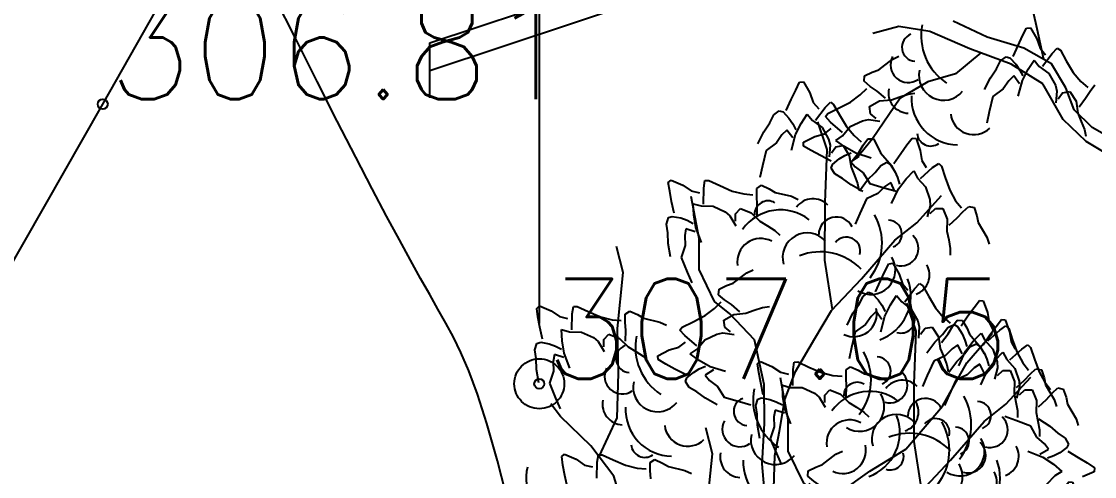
# Model space of a CAD drawing. Extents: x 524954 to 526204, y 9523489 to 9524010.
# Drawn here: x 526006.13 to 526016.87, y 9523857.3 to 9523861.85 of the extents above; entities that cross this region are included whole.
import ezdxf

# ---------------------------------------------------------------- set-up
doc = ezdxf.new("R2010")
doc.units = 0
doc.header["$PDMODE"] = 33
doc.header["$PDSIZE"] = 0.1
doc.linetypes.add('ACAD_ISO12W100', pattern=[21, 12, -3, 0, -3, 0, -3])
doc.linetypes.add('CACHE2', pattern=[4.7625, 3.175, -1.5875])
for name, color, linetype in [('Arbre', 34, 'ACAD_ISO12W100'), ('CN_01_00', 3, 'Continuous'), ('Réseau_Electrique', 1, 'CACHE2'), ('TopoAlt', 3, 'Continuous'), ('TOPOJIS', 7, 'Continuous')]:
    doc.layers.add(name, color=color, linetype=linetype)
doc.layers.add('Trottoir', color=7, linetype='Continuous', true_color=0xff6666)
doc.styles.add('Simplex 1.0', font='Simplex.shx', dxfattribs={"width": 0.99, "height": 1})

# ---------------------------------------------------------------- blocks, each defined once
blk = doc.blocks.new('TCPOINT M')
at = {"color": 0}
blk.add_point((0, 0), dxfattribs=at)
at = {"layer": 'TopoAlt', "style": 'Simplex 1.0', "width": 0.99}
blk.add_attdef('ALT', (0.15, 0.15), '', height=1, dxfattribs=at)
blk = doc.blocks.new('e004')
at = {"color": 0}
blk.add_line((0, 3.777478), (0, 0.25), dxfattribs=at)
for points in [[(-1.096503, 3.137365), (-1.096503, 3.412949), (1.096503, 4.142007), (1.096503, 4.417591)], [(-1.096503, 2.861781), (-1.096503, 3.137365), (1.096503, 3.866423), (1.096503, 4.142007)]]:
    blk.add_lwpolyline(points, dxfattribs=at)
blk.add_circle((0, 0), 0.25, dxfattribs=at)
blk = doc.blocks.new('v088')
at = {"linetype": 'Continuous'}
for p, q in [((-0.024, 12.318), (0.016, 12.396)), ((0.016, 12.396), (0.055, 12.4)), ((0.055, 12.4), (0.118, 12.291)), ((-0.069, 12.224), (-0.024, 12.318)), ((0.118, 12.291), (0.152, 12.195)), ((-0.118, 12.113), (-0.069, 12.224)), ((0.152, 12.195), (0.207, 12.131)), ((0.175, 12.015), (0.272, 12.144)), ((0.272, 12.144), (0.324, 12.197)), ((0.324, 12.197), (0.356, 12.175)), ((0.356, 12.175), (0.415, 12.069)), ((-0.283, 11.991), (-0.243, 12.069)), ((-0.243, 12.069), (-0.188, 12.111)), ((-0.188, 12.111), (-0.15, 12.099)), ((-0.15, 12.099), (-0.092, 12.035)), ((-0.092, 12.035), (-0.054, 11.98)), ((0.032, 11.984), (0.092, 12.078)), ((0.092, 12.078), (0.144, 12.013)), ((0.415, 12.069), (0.484, 11.953)), ((-0.344, 11.901), (-0.283, 11.991)), ((-0.054, 11.98), (-0.022, 11.919)), ((-0.025, 11.872), (0.032, 11.984)), ((0.144, 12.013), (0.24, 11.942)), ((0.29, 11.722), (0.197, 12)), ((0.24, 11.942), (0.305, 11.825)), ((0.484, 11.953), (0.56, 11.862)), ((-0.403, 11.78), (-0.344, 11.901)), ((-0.162, 11.869), (-0.217, 11.788)), ((-0.112, 11.918), (-0.162, 11.869)), ((-0.054, 11.839), (-0.112, 11.918)), ((-0.066, 11.715), (-0.025, 11.872)), ((0.305, 11.825), (0.32, 11.765)), ((0.56, 11.862), (0.63, 11.801)), ((0.653, 11.766), (0.699, 11.829)), ((0.699, 11.829), (0.754, 11.828)), ((0.754, 11.828), (0.796, 11.754)), ((1.089, 11.768), (1.142, 11.837)), ((1.142, 11.837), (1.181, 11.833)), ((1.181, 11.833), (1.223, 11.714)), ((-0.32, 11.714), (-0.357, 11.558)), ((-0.217, 11.788), (-0.32, 11.714)), ((0.27, 11.193), (0.29, 11.722)), ((0.32, 11.765), (0.311, 11.65)), ((0.334, 11.69), (0.378, 11.749)), ((0.378, 11.749), (0.45, 11.762)), ((0.45, 11.762), (0.511, 11.664)), ((0.608, 11.694), (0.653, 11.766)), ((0.796, 11.754), (0.824, 11.689)), ((1.027, 11.683), (1.089, 11.768)), ((1.223, 11.714), (1.239, 11.614)), ((0.511, 11.664), (0.53, 11.547)), ((0.542, 11.608), (0.608, 11.694)), ((0.824, 11.689), (0.934, 11.561)), ((0.958, 11.583), (1.027, 11.683)), ((1.239, 11.614), (1.281, 11.541)), ((-0.357, 11.558), (-0.382, 11.444)), ((0.53, 11.547), (0.565, 11.463)), ((0.696, 11.418), (0.773, 11.494)), ((0.773, 11.494), (0.827, 11.564)), ((0.827, 11.564), (0.889, 11.595)), ((0.889, 11.595), (0.923, 11.575)), ((0.923, 11.575), (0.969, 11.502)), ((0.934, 11.561), (0.97, 11.497)), ((0.969, 11.502), (0.996, 11.441)), ((1.081, 11.429), (1.158, 11.51)), ((1.158, 11.51), (1.196, 11.437)), ((1.227, 11.433), (1.346, 11.541)), ((1.346, 11.541), (1.408, 11.583)), ((1.408, 11.583), (1.435, 11.556)), ((1.435, 11.556), (1.473, 11.441)), ((-1.299, 11.392), (-1.27, 11.417)), ((-1.285, 11.305), (-1.299, 11.392)), ((-1.27, 11.417), (-1.154, 11.366)), ((-0.943, 11.337), (-0.932, 11.411)), ((-0.932, 11.411), (-0.894, 11.412)), ((-0.894, 11.412), (-0.784, 11.361)), ((0.565, 11.463), (0.596, 11.383)), ((0.615, 11.31), (0.696, 11.418)), ((0.927, 11.391), (0.869, 11.352)), ((0.969, 11.302), (0.927, 11.391)), ((0.996, 11.441), (1.016, 11.375)), ((1.004, 11.329), (1.081, 11.429)), ((1.196, 11.437), (1.277, 11.348)), ((1.473, 11.441), (1.519, 11.314)), ((-1.266, 11.203), (-1.285, 11.305)), ((-1.154, 11.366), (-1.07, 11.309)), ((-1.07, 11.309), (-0.988, 11.29)), ((-0.947, 11.176), (-0.943, 11.337)), ((-0.784, 11.361), (-0.66, 11.307)), ((-0.66, 11.307), (-0.544, 11.278)), ((-0.544, 11.278), (-0.452, 11.27)), ((-0.413, 11.333), (-0.367, 11.365)), ((-0.413, 11.254), (-0.413, 11.333)), ((-0.367, 11.365), (-0.29, 11.329)), ((-0.29, 11.329), (-0.229, 11.292)), ((-0.229, 11.292), (-0.065, 11.254)), ((0.596, 11.383), (0.609, 11.315)), ((0.8, 11.283), (0.685, 11.229)), ((0.869, 11.352), (0.8, 11.283)), ((0.935, 11.183), (1.004, 11.329)), ((1.277, 11.348), (1.319, 11.221)), ((1.519, 11.314), (1.577, 11.21)), ((-1.241, 11.084), (-1.266, 11.203)), ((-0.991, 10.831), (-1.069, 11.252)), ((-1.05, 11.179), (-0.971, 11.157)), ((-1.044, 11.067), (-1.05, 11.179)), ((-0.408, 11.17), (-0.413, 11.254)), ((-0.41, 11.061), (-0.408, 11.17)), ((-0.065, 11.254), (0.001, 11.223)), ((0.269, 10.614), (0.27, 11.193)), ((0.685, 11.229), (0.619, 11.083)), ((1.188, 10.988), (1.437, 11.261)), ((1.319, 11.221), (1.323, 11.16)), ((1.577, 11.21), (1.635, 11.137)), ((-1.024, 10.943), (-1.044, 11.067)), ((-0.971, 11.157), (-0.851, 11.155)), ((-0.851, 11.155), (-0.73, 11.098)), ((-0.73, 11.098), (-0.682, 11.059)), ((-0.626, 11.08), (-0.576, 11.133)), ((-0.626, 11.006), (-0.626, 11.08)), ((-0.576, 11.133), (-0.468, 11.09)), ((-0.468, 11.09), (-0.384, 11.005)), ((0.619, 11.083), (0.573, 10.975)), ((1.323, 11.16), (1.292, 11.048)), ((1.323, 11.083), (1.377, 11.133)), ((1.377, 11.133), (1.45, 11.133)), ((1.45, 11.133), (1.492, 11.025)), ((1.592, 11.037), (1.65, 11.098)), ((1.65, 11.098), (1.708, 11.152)), ((1.708, 11.152), (1.762, 11.141)), ((1.762, 11.141), (1.789, 11.06)), ((-1.317, 10.975), (-1.297, 11.041)), ((-1.303, 10.889), (-1.317, 10.975)), ((-1.297, 11.041), (-1.259, 11.053)), ((-1.259, 11.053), (-1.174, 11.037)), ((-1.174, 11.037), (-1.111, 11.014)), ((-1.111, 11.014), (-1.05, 10.983)), ((-0.682, 11.059), (-0.622, 10.96)), ((-0.384, 11.005), (-0.307, 10.958)), ((-0.307, 10.958), (-0.234, 10.911)), ((0.968, 10.816), (1.188, 10.988)), ((1.492, 11.025), (1.489, 10.906)), ((1.512, 10.964), (1.592, 11.037)), ((1.789, 11.06), (1.804, 10.991)), ((1.804, 10.991), (1.889, 10.844)), ((-1.3, 10.78), (-1.303, 10.889)), ((-1.122, 10.929), (-1.134, 10.861)), ((-1.134, 10.861), (-1.131, 10.763)), ((-1.029, 10.899), (-1.122, 10.929)), ((-0.966, 10.792), (-1.024, 10.943)), ((-0.234, 10.911), (-0.184, 10.864)), ((1.489, 10.906), (1.508, 10.818)), ((-1.749, 10.491), (-1.817, 10.751)), ((-1.277, 10.647), (-1.3, 10.78)), ((-1.131, 10.763), (-1.171, 10.642)), ((-0.991, 10.52), (-0.991, 10.831)), ((0.634, 10.429), (0.968, 10.816)), ((1.508, 10.818), (1.523, 10.733)), ((1.889, 10.844), (1.912, 10.775)), ((-1.171, 10.642), (-1.109, 10.494)), ((1.523, 10.733), (1.523, 10.664)), ((0.345, 10.122), (0.269, 10.614)), ((-1.806, 9.931), (-1.749, 10.491)), ((-1.109, 10.494), (-1.063, 10.387)), ((-0.835, 10.2), (-0.991, 10.52)), ((-0.648, 10.385), (-0.514, 10.488)), ((-0.514, 10.488), (-0.448, 10.519)), ((0.336, 10.112), (0.634, 10.429)), ((-0.796, 10.268), (-0.791, 10.323)), ((-0.791, 10.323), (-0.715, 10.36)), ((-0.715, 10.36), (-0.648, 10.385)), ((-0.735, 10.218), (-0.796, 10.268)), ((-0.666, 10.169), (-0.735, 10.218)), ((1.762, 10.142), (1.816, 10.212)), ((1.816, 10.212), (1.854, 10.208)), ((1.854, 10.208), (1.896, 10.089)), ((-2.616, 10.132), (-2.587, 10.158)), ((-2.603, 10.046), (-2.616, 10.132)), ((-2.587, 10.158), (-2.471, 10.107)), ((-2.471, 10.107), (-2.388, 10.049)), ((-2.261, 10.077), (-2.249, 10.151)), ((-2.249, 10.151), (-2.211, 10.152)), ((-2.211, 10.152), (-2.101, 10.101)), ((-2.101, 10.101), (-1.977, 10.047)), ((-1.73, 10.074), (-1.685, 10.105)), ((-1.685, 10.105), (-1.608, 10.069)), ((-0.931, 10.06), (-0.836, 10.131)), ((-0.836, 10.131), (-0.771, 10.198)), ((-0.683, 10.078), (-0.835, 10.2)), ((-0.583, 10.098), (-0.666, 10.169)), ((-0.523, 10.083), (-0.438, 10.113)), ((-0.438, 10.113), (-0.356, 10.14)), ((-0.356, 10.14), (-0.287, 10.149)), ((0.168, 9.829), (0.336, 10.112)), ((1.7, 10.058), (1.762, 10.142)), ((-2.583, 9.943), (-2.603, 10.046)), ((-2.388, 10.049), (-2.306, 10.03)), ((-2.264, 9.917), (-2.261, 10.077)), ((-1.977, 10.047), (-1.862, 10.018)), ((-1.862, 10.018), (-1.769, 10.01)), ((-1.731, 9.995), (-1.73, 10.074)), ((-1.725, 9.911), (-1.731, 9.995)), ((-1.608, 10.069), (-1.547, 10.033)), ((-1.547, 10.033), (-1.382, 9.994)), ((-1.382, 9.994), (-1.316, 9.963)), ((-1.161, 9.945), (-1.051, 9.998)), ((-1.051, 9.998), (-0.931, 10.06)), ((-0.743, 10.015), (-0.642, 10.071)), ((-0.734, 9.943), (-0.743, 10.015)), ((-0.435, 9.816), (-0.683, 10.078)), ((-0.642, 10.071), (-0.523, 10.083)), ((1.631, 9.958), (1.7, 10.058)), ((1.896, 10.089), (1.912, 9.989)), ((1.912, 9.989), (1.954, 9.915)), ((-2.558, 9.824), (-2.583, 9.943)), ((-2.368, 9.919), (-2.288, 9.897)), ((-2.362, 9.808), (-2.368, 9.919)), ((-2.288, 9.897), (-2.168, 9.895)), ((-2.168, 9.895), (-2.047, 9.839)), ((-1.797, 9.483), (-1.806, 9.931)), ((-1.728, 9.802), (-1.725, 9.911)), ((-1.184, 9.915), (-1.161, 9.945)), ((-1.134, 9.859), (-1.184, 9.915)), ((-0.814, 9.874), (-0.753, 9.886)), ((-0.753, 9.886), (-0.639, 9.87)), ((-0.677, 9.896), (-0.734, 9.943)), ((1.446, 9.869), (1.5, 9.939)), ((1.5, 9.939), (1.562, 9.969)), ((1.562, 9.969), (1.596, 9.95)), ((1.596, 9.95), (1.643, 9.877)), ((1.69, 9.587), (1.945, 9.885)), ((1.754, 9.804), (1.831, 9.885)), ((1.831, 9.885), (1.869, 9.812)), ((1.9, 9.808), (2.019, 9.915)), ((2.019, 9.915), (2.081, 9.958)), ((2.081, 9.958), (2.108, 9.931)), ((2.108, 9.931), (2.146, 9.815)), ((-2.634, 9.715), (-2.614, 9.781)), ((-2.614, 9.781), (-2.576, 9.793)), ((-2.576, 9.793), (-2.492, 9.777)), ((-2.492, 9.777), (-2.428, 9.754)), ((-2.342, 9.683), (-2.362, 9.808)), ((-2.047, 9.839), (-2, 9.799)), ((-2, 9.799), (-1.94, 9.7)), ((-1.944, 9.746), (-1.943, 9.82)), ((-1.943, 9.82), (-1.893, 9.873)), ((-1.893, 9.873), (-1.786, 9.83)), ((-1.786, 9.83), (-1.702, 9.745)), ((-1.192, 9.743), (-1.125, 9.794)), ((-1.012, 9.755), (-1.134, 9.859)), ((-1.011, 9.724), (-0.934, 9.816)), ((-0.934, 9.816), (-0.814, 9.874)), ((-0.339, 9.37), (-0.435, 9.816)), ((-0.025, 9.501), (0.168, 9.829)), ((1.289, 9.685), (1.369, 9.792)), ((1.369, 9.792), (1.446, 9.869)), ((1.643, 9.877), (1.669, 9.815)), ((1.669, 9.815), (1.689, 9.75)), ((1.677, 9.704), (1.754, 9.804)), ((1.869, 9.812), (1.95, 9.723)), ((2.146, 9.815), (2.193, 9.689)), ((-2.621, 9.629), (-2.634, 9.715)), ((-2.439, 9.669), (-2.451, 9.601)), ((-2.346, 9.639), (-2.439, 9.669)), ((-2.428, 9.754), (-2.368, 9.723)), ((-2.283, 9.532), (-2.342, 9.683)), ((-1.702, 9.745), (-1.624, 9.699)), ((-1.624, 9.699), (-1.552, 9.652)), ((-1.402, 9.657), (-1.289, 9.715)), ((-1.289, 9.715), (-1.192, 9.743)), ((-1.079, 9.676), (-1.011, 9.724)), ((-0.989, 9.611), (-1.079, 9.676)), ((1.542, 9.727), (1.473, 9.658)), ((1.6, 9.765), (1.542, 9.727)), ((1.643, 9.677), (1.6, 9.765)), ((1.608, 9.558), (1.677, 9.704)), ((1.95, 9.723), (1.993, 9.596)), ((2.193, 9.689), (2.25, 9.585)), ((-2.617, 9.52), (-2.621, 9.629)), ((-2.451, 9.601), (-2.448, 9.503)), ((-1.552, 9.652), (-1.502, 9.604)), ((-1.401, 9.619), (-1.402, 9.657)), ((-1.325, 9.574), (-1.401, 9.619)), ((-1.233, 9.524), (-1.325, 9.574)), ((-0.88, 9.547), (-0.989, 9.611)), ((1.358, 9.604), (1.292, 9.458)), ((1.473, 9.658), (1.358, 9.604)), ((1.444, 9.153), (1.69, 9.587)), ((1.993, 9.596), (1.996, 9.535)), ((2.25, 9.585), (2.308, 9.512)), ((-2.595, 9.387), (-2.617, 9.52)), ((-2.448, 9.503), (-2.488, 9.382)), ((-1.812, 9.035), (-1.797, 9.483)), ((-1.125, 9.469), (-1.233, 9.524)), ((-1.113, 9.435), (-1.047, 9.49)), ((-1.047, 9.49), (-0.989, 9.525)), ((-0.989, 9.525), (-0.927, 9.553)), ((-0.848, 9.516), (-0.931, 9.463)), ((-0.931, 9.463), (-0.885, 9.411)), ((-0.726, 9.498), (-0.88, 9.547)), ((-0.131, 9.219), (-0.025, 9.501)), ((1.292, 9.458), (1.246, 9.35)), ((1.996, 9.535), (1.966, 9.423)), ((1.996, 9.458), (2.05, 9.508)), ((2.05, 9.508), (2.123, 9.508)), ((2.123, 9.508), (2.166, 9.4)), ((2.266, 9.412), (2.323, 9.473)), ((2.323, 9.473), (2.381, 9.527)), ((2.381, 9.527), (2.435, 9.515)), ((2.435, 9.515), (2.462, 9.435)), ((-2.488, 9.382), (-2.427, 9.234)), ((-1.128, 9.398), (-1.113, 9.435)), ((-1.089, 9.341), (-1.128, 9.398)), ((-0.885, 9.411), (-0.807, 9.351)), ((-0.807, 9.351), (-0.739, 9.244)), ((-0.337, 8.979), (-0.339, 9.37)), ((2.166, 9.4), (2.162, 9.281)), ((2.185, 9.338), (2.266, 9.412)), ((2.462, 9.435), (2.477, 9.365)), ((2.477, 9.365), (2.562, 9.219)), ((-1.014, 9.297), (-1.089, 9.341)), ((-0.927, 9.231), (-1.014, 9.297)), ((-0.739, 9.244), (-0.586, 9.198)), ((2.162, 9.281), (2.181, 9.192)), ((-2.378, 9.048), (-2.474, 9.177)), ((-2.427, 9.234), (-2.38, 9.127)), ((-0.81, 9.165), (-0.927, 9.231)), ((-0.586, 9.198), (-0.473, 9.166)), ((-0.186, 8.901), (-0.131, 9.219)), ((1.08, 8.722), (1.444, 9.153)), ((2.181, 9.192), (2.196, 9.108)), ((2.562, 9.219), (2.585, 9.15)), ((-2.074, 8.756), (-2.378, 9.048)), ((-1.992, 8.647), (-1.812, 9.035)), ((2.18, 9.009), (2.07, 9.048)), ((2.196, 9.108), (2.196, 9.038)), ((2.406, 9.027), (2.519, 8.953)), ((-0.36, 8.574), (-0.337, 8.979)), ((2.33, 8.953), (2.18, 9.009)), ((2.391, 8.841), (2.33, 8.953)), ((2.519, 8.953), (2.601, 8.881)), ((-0.231, 8.658), (-0.186, 8.901)), ((2.465, 8.776), (2.391, 8.841)), ((2.601, 8.881), (2.673, 8.832)), ((2.673, 8.832), (2.708, 8.773)), ((-1.843, 8.45), (-2.074, 8.756)), ((0.718, 8.503), (1.08, 8.722)), ((2.3, 8.701), (2.45, 8.641)), ((2.421, 8.673), (2.507, 8.721)), ((2.507, 8.721), (2.465, 8.776)), ((2.691, 8.737), (2.621, 8.686)), ((2.708, 8.773), (2.691, 8.737)), ((2.701, 8.703), (2.805, 8.64)), ((-2.366, 8.647), (-2.337, 8.672)), ((-2.353, 8.56), (-2.366, 8.647)), ((-2.337, 8.672), (-2.221, 8.621)), ((-2.221, 8.621), (-2.138, 8.563)), ((-2.011, 8.592), (-1.999, 8.665)), ((-1.999, 8.665), (-1.961, 8.666)), ((-1.961, 8.666), (-1.851, 8.615)), ((-1.851, 8.615), (-1.727, 8.562)), ((-1.48, 8.588), (-1.435, 8.619)), ((-1.435, 8.619), (-1.357, 8.583)), ((-0.243, 8.328), (-0.231, 8.658)), ((2.45, 8.641), (2.555, 8.57)), ((2.561, 8.655), (2.497, 8.632)), ((2.621, 8.686), (2.561, 8.655)), ((2.805, 8.64), (2.893, 8.584)), ((-2.333, 8.457), (-2.353, 8.56)), ((-2.138, 8.563), (-2.056, 8.544)), ((-2.014, 8.431), (-2.011, 8.592)), ((-1.727, 8.562), (-1.612, 8.532)), ((-1.612, 8.532), (-1.519, 8.524)), ((-1.481, 8.509), (-1.48, 8.588)), ((-1.475, 8.425), (-1.481, 8.509)), ((-1.357, 8.583), (-1.297, 8.547)), ((-1.297, 8.547), (-1.132, 8.508)), ((-1.132, 8.508), (-1.066, 8.477)), ((-0.311, 8.009), (-0.36, 8.574)), ((0.424, 8.292), (0.718, 8.503)), ((2.555, 8.57), (2.64, 8.498)), ((2.64, 8.498), (2.57, 8.455)), ((2.964, 8.496), (2.848, 8.446)), ((2.893, 8.584), (2.966, 8.534)), ((2.966, 8.534), (2.964, 8.496)), ((-2.308, 8.338), (-2.333, 8.457)), ((-1.75, 8.153), (-1.843, 8.45)), ((2.57, 8.455), (2.487, 8.369)), ((-1.559, 4.967), (-1.635, 5.301)), ((-2.946, 4.988), (-3.206, 4.92)), ((-2.634, 4.938), (-2.946, 4.988)), ((-2.061, 4.882), (-2.4, 5.043)), ((-1.707, 4.895), (-1.667, 4.973)), ((-1.667, 4.973), (-1.628, 4.976)), ((-1.628, 4.976), (-1.564, 4.867)), ((-1.492, 4.659), (-1.559, 4.967)), ((-2.233, 4.766), (-2.634, 4.938)), ((-1.692, 4.771), (-2.061, 4.882)), ((-1.751, 4.8), (-1.707, 4.895)), ((-1.564, 4.867), (-1.531, 4.771)), ((-1.819, 4.613), (-2.233, 4.766)), ((-1.801, 4.689), (-1.751, 4.8)), ((-1.415, 4.615), (-1.692, 4.771)), ((-1.531, 4.771), (-1.475, 4.707)), ((-1.411, 4.72), (-1.359, 4.773)), ((-1.359, 4.773), (-1.327, 4.751)), ((-1.327, 4.751), (-1.268, 4.645)), ((-3.143, 4.557), (-3.01, 4.66)), ((-3.01, 4.66), (-2.944, 4.692)), ((-2.123, 4.725), (-2.377, 4.514)), ((-1.966, 4.567), (-1.926, 4.645)), ((-1.926, 4.645), (-1.871, 4.687)), ((-1.871, 4.687), (-1.833, 4.675)), ((-1.833, 4.675), (-1.774, 4.612)), ((-1.651, 4.561), (-1.591, 4.654)), ((-1.591, 4.654), (-1.539, 4.59)), ((-1.508, 4.592), (-1.411, 4.72)), ((-1.268, 4.645), (-1.199, 4.529)), ((-3.287, 4.496), (-3.21, 4.533)), ((-3.21, 4.533), (-3.143, 4.557)), ((-2.377, 4.514), (-2.655, 4.434)), ((-2.027, 4.477), (-1.966, 4.567)), ((-1.504, 4.415), (-1.819, 4.613)), ((-1.774, 4.612), (-1.736, 4.556)), ((-1.736, 4.556), (-1.705, 4.495)), ((-1.708, 4.448), (-1.651, 4.561)), ((-1.539, 4.59), (-1.443, 4.518)), ((-1.443, 4.518), (-1.378, 4.401)), ((-1.273, 4.376), (-1.415, 4.615)), ((-1.199, 4.529), (-1.123, 4.438)), ((-3.291, 4.441), (-3.287, 4.496)), ((-3.23, 4.39), (-3.291, 4.441)), ((-2.655, 4.434), (-2.931, 4.273)), ((-2.086, 4.357), (-2.027, 4.477)), ((-1.845, 4.445), (-1.9, 4.365)), ((-1.795, 4.494), (-1.845, 4.445)), ((-1.737, 4.415), (-1.795, 4.494)), ((-1.749, 4.291), (-1.708, 4.448)), ((-1.298, 4.058), (-1.504, 4.415)), ((-1.123, 4.438), (-1.052, 4.377)), ((-1.03, 4.342), (-0.984, 4.405)), ((-3.427, 4.233), (-3.331, 4.304)), ((-3.331, 4.304), (-3.266, 4.37)), ((-3.162, 4.341), (-3.23, 4.39)), ((-3.079, 4.271), (-3.162, 4.341)), ((-2.933, 4.286), (-2.851, 4.312)), ((-2.851, 4.312), (-2.783, 4.321)), ((-1.9, 4.365), (-2.003, 4.29)), ((-1.378, 4.401), (-1.363, 4.341)), ((-1.363, 4.341), (-1.372, 4.226)), ((-1.349, 4.266), (-1.305, 4.325)), ((-1.305, 4.325), (-1.233, 4.338)), ((-1.188, 4.154), (-1.273, 4.376)), ((-1.233, 4.338), (-1.171, 4.241)), ((-1.075, 4.271), (-1.03, 4.342)), ((-3.547, 4.171), (-3.427, 4.233)), ((-3.239, 4.188), (-3.137, 4.244)), ((-2.931, 4.273), (-3.209, 3.863)), ((-3.137, 4.244), (-3.019, 4.255)), ((-3.019, 4.255), (-2.933, 4.286)), ((-2.003, 4.29), (-2.04, 4.134)), ((-1.171, 4.241), (-1.153, 4.123)), ((-1.141, 4.184), (-1.075, 4.271)), ((-3.679, 4.087), (-3.656, 4.117)), ((-3.629, 4.032), (-3.679, 4.087)), ((-3.656, 4.117), (-3.547, 4.171)), ((-3.229, 4.115), (-3.239, 4.188)), ((-3.172, 4.068), (-3.229, 4.115)), ((-2.04, 4.134), (-2.065, 4.02)), ((-1.01, 3.977), (-1.188, 4.154)), ((-1.153, 4.123), (-1.118, 4.039)), ((-3.507, 3.927), (-3.629, 4.032)), ((-3.507, 3.896), (-3.43, 3.988)), ((-3.43, 3.988), (-3.309, 4.046)), ((-3.309, 4.046), (-3.249, 4.058)), ((-3.249, 4.058), (-3.134, 4.042)), ((-1.069, 3.839), (-1.298, 4.058)), ((-1.118, 4.039), (-1.087, 3.959)), ((-0.808, 3.863), (-1.01, 3.977)), ((-3.898, 3.83), (-3.785, 3.887)), ((-3.785, 3.887), (-3.688, 3.915)), ((-3.688, 3.915), (-3.621, 3.967)), ((-3.574, 3.849), (-3.507, 3.896)), ((-1.087, 3.959), (-1.074, 3.891)), ((-3.897, 3.791), (-3.898, 3.83)), ((-3.821, 3.747), (-3.897, 3.791)), ((-3.484, 3.783), (-3.574, 3.849)), ((-3.375, 3.72), (-3.484, 3.783)), ((-3.209, 3.863), (-3.367, 3.667)), ((-0.685, 3.605), (-1.069, 3.839)), ((-3.729, 3.697), (-3.821, 3.747)), ((-3.621, 3.641), (-3.729, 3.697)), ((-3.609, 3.608), (-3.542, 3.663)), ((-3.542, 3.663), (-3.485, 3.698)), ((-3.485, 3.698), (-3.422, 3.725)), ((-3.344, 3.689), (-3.426, 3.635)), ((-3.221, 3.67), (-3.375, 3.72)), ((-3.623, 3.571), (-3.609, 3.608)), ((-3.585, 3.514), (-3.623, 3.571)), ((-3.426, 3.635), (-3.38, 3.583)), ((-3.38, 3.583), (-3.303, 3.524)), ((-3.509, 3.469), (-3.585, 3.514)), ((-3.423, 3.403), (-3.509, 3.469)), ((-3.303, 3.524), (-3.234, 3.416)), ((-3.306, 3.337), (-3.423, 3.403)), ((-3.234, 3.416), (-3.081, 3.37)), ((-3.081, 3.37), (-2.968, 3.339))]:
    blk.add_line(p, q, dxfattribs=at)
for centre, major_axis, start_param, end_param in [((-0.3, 11.072), (0.0964, 0.0964), 0.254619, 2.377018), ((0.15, 11.024), (0.145, 0.145), 6.263619, 7.998733), ((-0.176, 10.651), (0.33, 0.33), 0.12682, 1.733702), ((0.275, 10.786), (0.4, 0.4), 4.836335, 6.022049), ((0.383, 10.87), (-0.125, 0.125), 4.396235, 7.060094), ((0.899, 10.876), (0.099, 0.099), 4.31771, 7.031286), ((0.091, 10.641), (0.174, 0.174), 6.236163, 8.918901), ((0.483, 10.705), (-0.099, 0.099), 3.680741, 6.394318), ((1.029, 10.733), (-0.125, 0.125), 2.081137, 4.744996), ((-0.376, 10.6), (0.164, 0.164), 0.282297, 2.520721), ((0.223, 10.132), (-0.4, 0.4), 4.689978, 5.875693), ((0.728, 10.517), (-0.174, 0.174), 1.793126, 4.475865), ((1.111, 10.467), (-0.145, 0.145), 2.713295, 4.448408), ((0.662, 10.258), (-0.33, 0.33), 2.69514, 4.302022), ((0.557, 10.08), (0.164, 0.164), 3.478918, 5.717341), ((1.031, 10.021), (0.0964, 0.0964), 3.62262, 5.745019), ((-1.063, 9.743), (0.4, 0.4), 2.158504, 3.344219), ((-1.682, 9.628), (-0.099, 0.099), -0.421529, 2.292047), ((0.165, 9.415), (0.4, 0.4), 4.836335, 6.022049), ((0.788, 9.505), (-0.099, 0.099), 2.746913, 5.46049), ((-1.76, 9.451), (-0.125, 0.125), 0.293965, 2.957824), ((0.918, 9.363), (0.125, 0.125), 3.651933, 6.315792), ((-1.405, 9.343), (0.174, 0.174), 2.133893, 4.816631), ((0.115, 9.214), (-0.4, 0.4), 0.587708, 1.773422), ((0.617, 9.147), (-0.174, 0.174), 1.793126, 4.475865), ((-1.753, 9.172), (-0.145, 0.145), 0.590553, 2.325666), ((-1.26, 9.119), (0.33, 0.33), 2.307735, 3.914618), ((-0.504, 9.099), (0.099, 0.099), 1.149268, 3.862844), ((1.001, 9.096), (-0.145, 0.145), 2.713295, 4.448408), ((0.552, 8.888), (-0.33, 0.33), 2.69514, 4.302022), ((-1.104, 8.984), (0.164, 0.164), 2.463212, 4.701636), ((-0.582, 8.923), (0.125, 0.125), 1.864761, 4.52862), ((0.949, 8.713), (-0.4, 0.4), 3.265538, 4.451253), ((1.572, 8.803), (0.099, 0.099), 4.31771, 7.031286), ((-0.227, 8.814), (0.174, 0.174), 2.133893, 4.816631), ((-1.534, 8.776), (0.0964, 0.0964), 2.435534, 4.557933), ((0.447, 8.71), (-0.164, 0.164), 1.908121, 4.146545), ((1.702, 8.661), (0.125, 0.125), 3.651933, 6.315792), ((-0.575, 8.644), (0.145, 0.145), 2.161349, 3.896462), ((-0.082, 8.59), (0.33, 0.33), 2.307735, 3.914618), ((0.921, 8.65), (0.0964, 0.0964), 3.62262, 5.745019), ((-2.155, 8.43), (0.4, 0.4), 2.158504, 3.344219), ((1.401, 8.445), (0.174, 0.174), 3.363922, 6.046661), ((1.785, 8.394), (-0.145, 0.145), 2.713295, 4.448408), ((-2.155, 4.896), (-0.4, 0.4), 0.587708, 1.773422), ((-2.774, 4.781), (-0.099, 0.099), -0.421529, 2.292047), ((-2.851, 4.605), (-0.125, 0.125), 0.293965, 2.957824), ((-2.497, 4.497), (0.174, 0.174), 2.133893, 4.816631), ((-2.844, 4.326), (-0.145, 0.145), 0.590553, 2.325666), ((-2.352, 4.272), (0.33, 0.33), 2.307735, 3.914618), ((-2.195, 4.138), (0.164, 0.164), 2.463212, 4.701636), ((-2.625, 3.929), (0.0964, 0.0964), 2.435534, 4.557933)]:
    blk.add_ellipse(centre, major_axis=major_axis, ratio=1, start_param=start_param, end_param=end_param, dxfattribs=at)

msp = doc.modelspace()

# ---------------------------------------------------------------- linework, layer by layer
at = {"layer": 'CN_01_00', "elevation": 307, "flags": 128}
msp.add_lwpolyline([(526011.013, 9523856.982), (526010.892, 9523857.452), (526010.786, 9523857.826), (526010.692, 9523858.121), (526010.606, 9523858.353), (526010.526, 9523858.537), (526010.45, 9523858.691), (526010.374, 9523858.831), (526010.296, 9523858.971), (526010.213, 9523859.119), (526010.122, 9523859.28), (526010.022, 9523859.461), (526009.91, 9523859.667), (526009.782, 9523859.904), (526009.637, 9523860.178), (526009.473, 9523860.494), (526009.288, 9523860.856), (526009.086, 9523861.253), (526008.875, 9523861.672), (526008.659, 9523862.102)], dxfattribs=at)
at = {"layer": 'Trottoir', "flags": 128}
msp.add_lwpolyline([(525946.48, 9523802.409), (525949.133, 9523803.684), (525950.999, 9523804.506), (525954.577, 9523806.288), (525957.242, 9523807.502), (525959.849, 9523809.195), (525964.162, 9523811.9), (525967.225, 9523814.173), (525972.398, 9523817.593), (525974.834, 9523819.573), (525977.049, 9523821.463), (525979.326, 9523823.405), (525979.326, 9523823.405), (525981.366, 9523825.352), (525983.733, 9523827.544), (525985.547, 9523829.419), (525989.751, 9523834.182), (525992.374, 9523837.546), (525995.729, 9523842.081), (525998.384, 9523846.01), (526006.94, 9523861.025), (526013.783, 9523873.096)], dxfattribs=at)

# ---------------------------------------------------------------- block references
at = {"layer": 'Arbre'}
for p in [(526017.853, 9523856.813), (526013.9, 9523848.848), (526014.793, 9523847.031)]:
    msp.add_blockref('v088', p, dxfattribs=at)
at = {"layer": 'Réseau_Electrique'}
msp.add_blockref('e004', (526011.31, 9523858.225), dxfattribs=at)
at = {"layer": 'TOPOJIS'}
ref = msp.add_blockref('TCPOINT M', (526006.94, 9523861.025, 306.81), dxfattribs=at)
ref.add_attrib('ALT', '306.81', (526006.99, 9523861.075, 306.81), dxfattribs={"layer": 'TopoAlt', "height": 1, "style": 'Simplex 1.0', "width": 0.99})
ref = msp.add_blockref('TCPOINT M', (526011.31, 9523858.225, 307.05), dxfattribs=at)
ref.add_attrib('ALT', '307.05', (526011.36, 9523858.275, 307.05), dxfattribs={"layer": 'TopoAlt', "height": 1, "style": 'Simplex 1.0', "width": 0.99})

doc.saveas('drawing.dxf')
